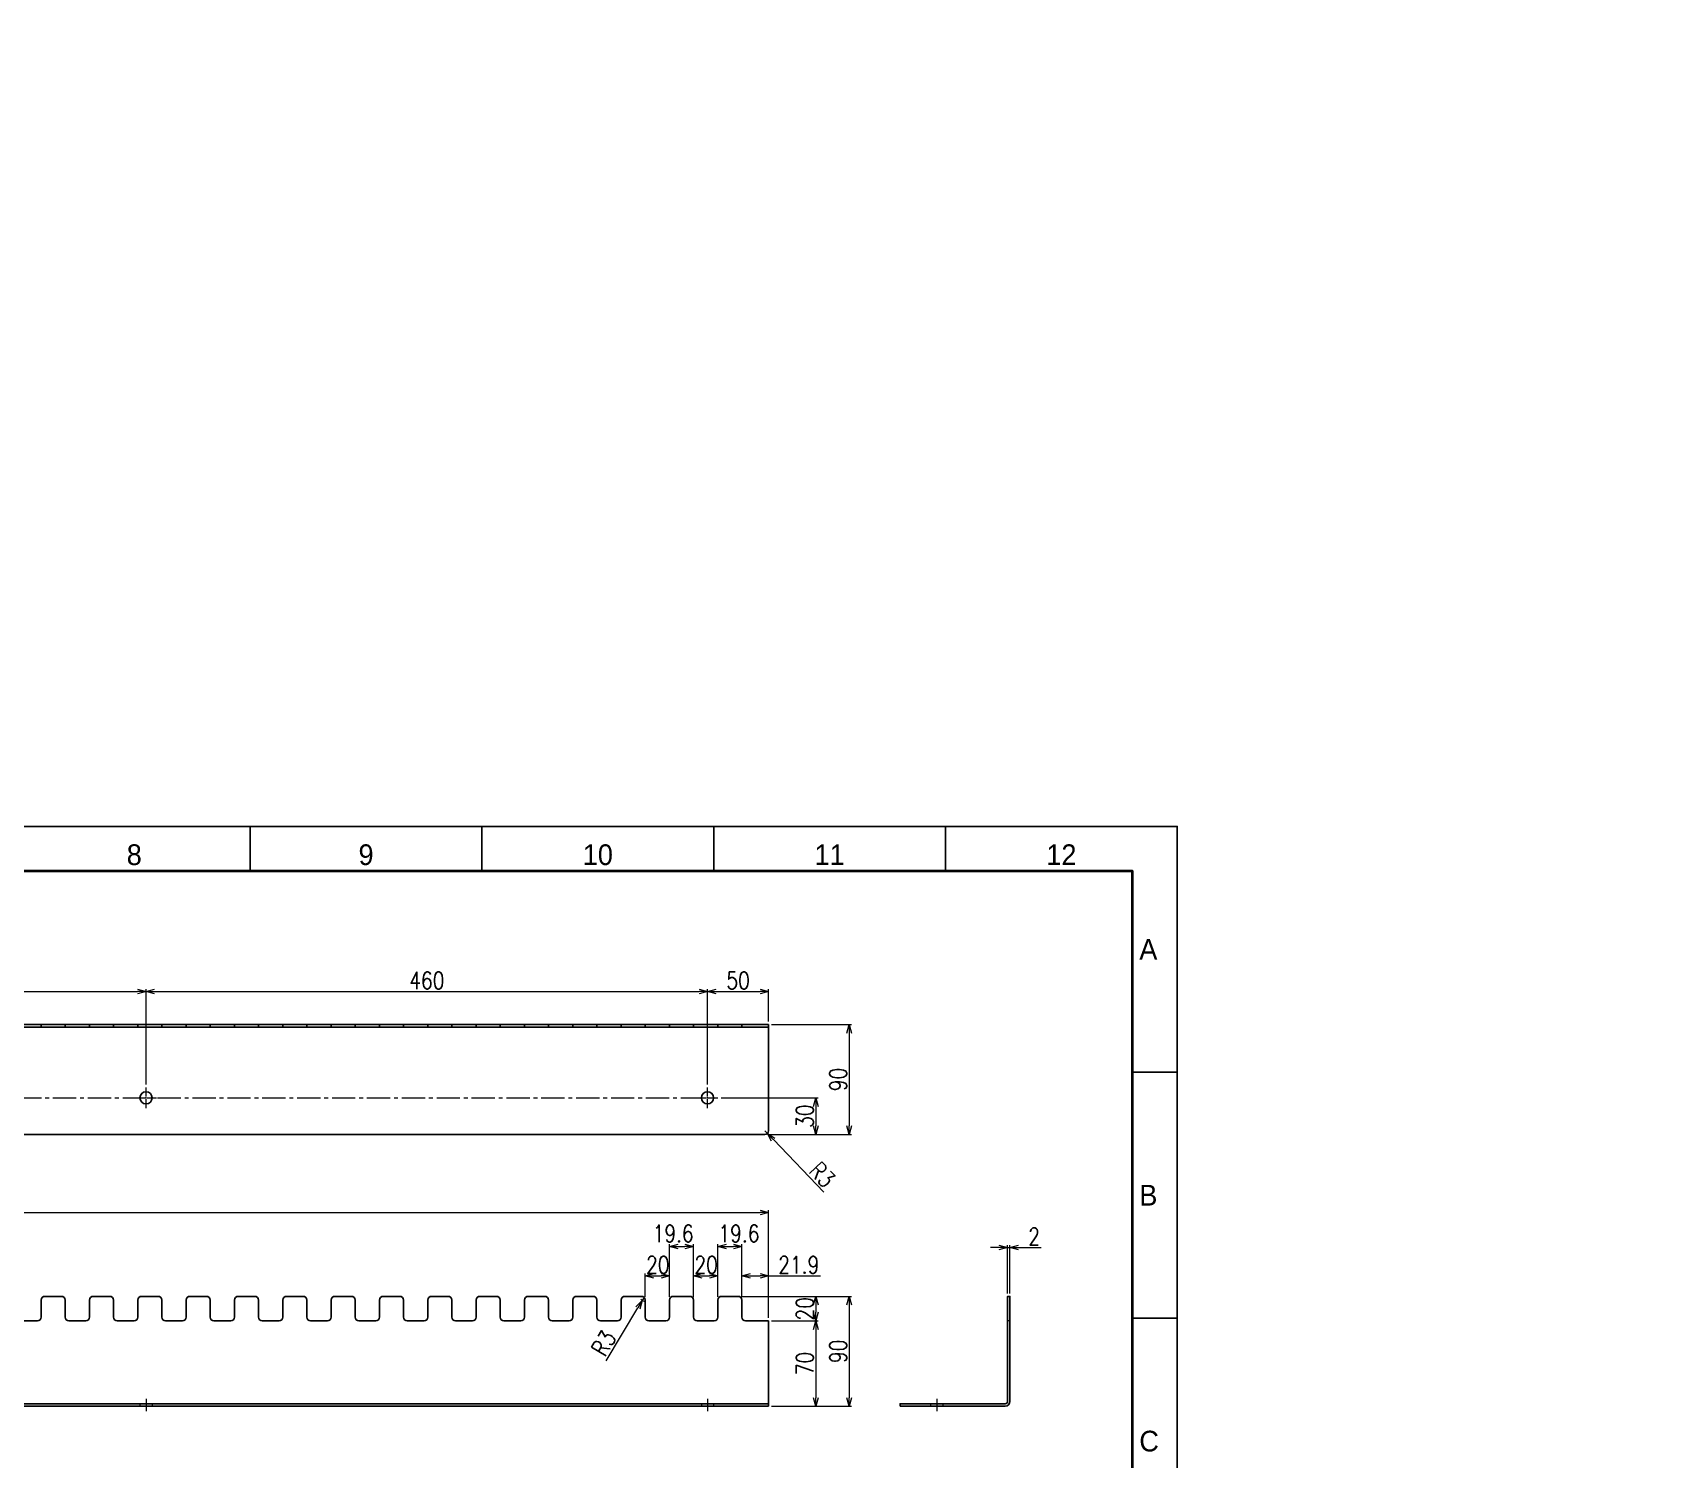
# Model space of a CAD drawing. Header units: millimetres. Extents: x 0 to 70370, y 0 to 11543.
# Drawn here: x 26362 to 27690, y 2045 to 3214 of the extents above; entities that cross this region are included whole.
import ezdxf
from ezdxf import colors
from ezdxf.entities.mleader import LeaderData, LeaderLine
from ezdxf.enums import TextEntityAlignment as Align
from ezdxf.math import Vec2, Vec3

# ---------------------------------------------------------------- set-up
doc = ezdxf.new("R2010")
doc.units = ezdxf.units.MM
doc.linetypes.add('CENTER2', pattern=[28.575, 19.05, -3.175, 3.175, -3.175])
doc.linetypes.add('HIDDEN2', pattern=[4.7625, 3.175, -1.5875])
for name, color, linetype, lineweight in [('01_外形線', 7, 'Continuous', 25), ('03_かくれ線', 6, 'HIDDEN2', 13), ('04_中心線', 1, 'CENTER2', 9), ('07_寸法線', 3, 'Continuous', 9), ('99_図枠', 7, 'Continuous', 40)]:
    doc.layers.add(name, color=color, linetype=linetype, lineweight=lineweight)
doc.styles.get("Standard").update_dxf_attribs({"font": 'arial.ttf'})
doc.styles.add('寸法用', font='simplex.shx', dxfattribs={"width": 0.8, "bigfont": '@extfont2.shx'})
doc.styles.add('表題用', font='MS PGothic.ttf')
doc.dimstyles.new('機械製図用', dxfattribs={"dimtxt": 3.5, "dimasz": 3.5, "dimexe": 2, "dimexo": 0, "dimgap": 1.2, "dimtad": 1, "dimdsep": 46, "dimtxsty": '寸法用', "dimblk": 'OPEN30', "dimcen": 0, "dimclrd": 256, "dimclre": 256, "dimclrt": 7, "dimazin": 2, "dimtm": 1e-09, "dimtfac": 0.75, "dimtmove": 0, "dimatfit": 3, "dimldrblk": 'OPEN30', "dimfxl": 1, "dimlwd": -1, "dimlwe": -1, "dimarcsym": 0})

# ---------------------------------------------------------------- blocks, each defined once
blk = doc.blocks.new('_Open30')
at = {"color": 0, "linetype": 'ByBlock', "lineweight": -2}
for p, q in [((-1, 0.27), (0, 0)), ((0, 0), (-1, -0.27)), ((0, 0), (-1, 0))]:
    blk.add_line(p, q, dxfattribs=at)
blk = doc.blocks.new('*D2774')
at = {"layer": '07_寸法線', "transparency": 16777216}
for p, q in [((25277.6, 2161), (25277.6, 2249.2)), ((25284.6, 2247.2), (26957.6, 2247.2)), ((26964.6, 2181.1), (26964.6, 2249.2))]:
    blk.add_line(p, q, dxfattribs=at)
at = {"layer": 'Defpoints', "color": 0, "transparency": 16777216}
for p in [(26964.6, 2247.2), (26964.6, 2178.6), (25277.6, 2158.5)]:
    blk.add_point(p, dxfattribs=at)
at = {"layer": '07_寸法線', "transparency": 16777216, "xscale": 7, "yscale": 7, "zscale": 7, "rotation": 180}
blk.add_blockref('_Open30', (25277.6, 2247.2), dxfattribs=at)
at = {"layer": '07_寸法線', "transparency": 16777216, "xscale": 7, "yscale": 7, "zscale": 7}
blk.add_blockref('_Open30', (26964.6, 2247.2), dxfattribs=at)
at = {"layer": '07_寸法線', "color": 7, "transparency": 16777216, "insert": (26121.1, 2256.2), "char_height": 14, "attachment_point": 5, "style": '寸法用'}
blk.add_mtext('1687', dxfattribs=at)
blk = doc.blocks.new('*D2775')
at = {"layer": '07_寸法線', "transparency": 16777216}
for p, q in [((26942.7, 2181), (26942.7, 2197.4)), ((26949.7, 2195.4), (26957.6, 2195.4)), ((26964.6, 2161), (26964.6, 2197.4)), ((26964.6, 2195.4), (27007, 2195.4))]:
    blk.add_line(p, q, dxfattribs=at)
at = {"layer": 'Defpoints', "color": 0, "transparency": 16777216}
for p in [(26964.6, 2195.4), (26942.7, 2178.5), (26964.6, 2158.5)]:
    blk.add_point(p, dxfattribs=at)
at = {"layer": '07_寸法線', "transparency": 16777216, "xscale": 7, "yscale": 7, "zscale": 7, "rotation": 180}
blk.add_blockref('_Open30', (26942.7, 2195.4), dxfattribs=at)
at = {"layer": '07_寸法線', "transparency": 16777216, "xscale": 7, "yscale": 7, "zscale": 7}
blk.add_blockref('_Open30', (26964.6, 2195.4), dxfattribs=at)
at = {"layer": '07_寸法線', "color": 7, "transparency": 16777216, "insert": (26989.3, 2204.4), "char_height": 14, "attachment_point": 5, "style": '寸法用'}
blk.add_mtext('21.9', dxfattribs=at)
blk = doc.blocks.new('*D2776')
at = {"layer": '07_寸法線', "transparency": 16777216}
for p, q in [((26942.2, 2178.5), (27032.6, 2178.5)), ((27030.6, 2171.5), (27030.6, 2095.5)), ((26967.1, 2088.5), (27032.6, 2088.5))]:
    blk.add_line(p, q, dxfattribs=at)
at = {"layer": 'Defpoints', "color": 0, "transparency": 16777216}
for p in [(26939.7, 2178.5), (26964.6, 2088.5), (27030.6, 2088.5)]:
    blk.add_point(p, dxfattribs=at)
at = {"layer": '07_寸法線', "transparency": 16777216, "xscale": 7, "yscale": 7, "zscale": 7}
for p, rotation in [((27030.6, 2178.5), 90), ((27030.6, 2088.5), 270)]:
    blk.add_blockref('_Open30', p, dxfattribs=dict(at, rotation=rotation))
at = {"layer": '07_寸法線', "color": 7, "transparency": 16777216, "insert": (27021.6, 2133.5), "char_height": 14, "attachment_point": 5, "rotation": 90, "style": '寸法用'}
blk.add_mtext('90', dxfattribs=at)
blk = doc.blocks.new('*D2777')
at = {"layer": '07_寸法線', "transparency": 16777216}
for p, q in [((26967.1, 2158.5), (27005.3, 2158.5)), ((27003.3, 2151.5), (27003.3, 2095.5)), ((26967.1, 2088.5), (27005.3, 2088.5))]:
    blk.add_line(p, q, dxfattribs=at)
at = {"layer": 'Defpoints', "color": 0, "transparency": 16777216}
for p in [(26964.6, 2158.5), (26964.6, 2088.5), (27003.3, 2088.5)]:
    blk.add_point(p, dxfattribs=at)
at = {"layer": '07_寸法線', "transparency": 16777216, "xscale": 7, "yscale": 7, "zscale": 7}
for p, rotation in [((27003.3, 2158.5), 90), ((27003.3, 2088.5), 270)]:
    blk.add_blockref('_Open30', p, dxfattribs=dict(at, rotation=rotation))
at = {"layer": '07_寸法線', "color": 7, "transparency": 16777216, "insert": (26994.3, 2123.5), "char_height": 14, "attachment_point": 5, "rotation": 90, "style": '寸法用'}
blk.add_mtext('70', dxfattribs=at)
blk = doc.blocks.new('*D2778')
at = {"layer": '07_寸法線', "transparency": 16777216}
for p, q in [((26967.1, 2178.5), (27005.3, 2178.5)), ((27003.3, 2171.5), (27003.3, 2165.5)), ((26967.1, 2158.5), (27005.3, 2158.5))]:
    blk.add_line(p, q, dxfattribs=at)
at = {"layer": 'Defpoints', "color": 0, "transparency": 16777216}
for p in [(26964.6, 2178.5), (26964.6, 2158.5), (27003.3, 2158.5)]:
    blk.add_point(p, dxfattribs=at)
at = {"layer": '07_寸法線', "transparency": 16777216, "xscale": 7, "yscale": 7, "zscale": 7}
for p, rotation in [((27003.3, 2178.5), 90), ((27003.3, 2158.5), 270)]:
    blk.add_blockref('_Open30', p, dxfattribs=dict(at, rotation=rotation))
at = {"layer": '07_寸法線', "color": 7, "transparency": 16777216, "insert": (26994.3, 2168.4), "char_height": 14, "attachment_point": 5, "rotation": 90, "style": '寸法用'}
blk.add_mtext('20', dxfattribs=at)
blk = doc.blocks.new('*D2779')
at = {"layer": '07_寸法線', "transparency": 16777216}
for p, q in [((27160.3, 2181), (27160.3, 2220.6)), ((27162.3, 2181), (27162.3, 2220.6)), ((27153.3, 2218.6), (27146.3, 2218.6)), ((27160.3, 2218.6), (27162.3, 2218.6)), ((27169.3, 2218.6), (27187.8, 2218.6))]:
    blk.add_line(p, q, dxfattribs=at)
at = {"layer": 'Defpoints', "color": 0, "transparency": 16777216}
for p in [(27162.3, 2218.6), (27160.3, 2178.5), (27162.3, 2178.5)]:
    blk.add_point(p, dxfattribs=at)
at = {"layer": '07_寸法線', "transparency": 16777216, "xscale": 7, "yscale": 7, "zscale": 7}
blk.add_blockref('_Open30', (27160.3, 2218.6), dxfattribs=at)
at = {"layer": '07_寸法線', "transparency": 16777216, "xscale": 7, "yscale": 7, "zscale": 7, "rotation": 180}
blk.add_blockref('_Open30', (27162.3, 2218.6), dxfattribs=at)
at = {"layer": '07_寸法線', "color": 7, "transparency": 16777216, "insert": (27182.1, 2227.6), "char_height": 14, "attachment_point": 5, "style": '寸法用'}
blk.add_mtext('2', dxfattribs=at)
blk = doc.blocks.new('*D2770')
at = {"layer": '07_寸法線', "transparency": 16777216}
for p, q in [((26923.1, 2178.1), (26923.1, 2221.3)), ((26930.1, 2219.3), (26935.7, 2219.3)), ((26942.7, 2178), (26942.7, 2221.3))]:
    blk.add_line(p, q, dxfattribs=at)
at = {"layer": 'Defpoints', "color": 0, "transparency": 16777216}
for p in [(26942.7, 2219.3), (26923.1, 2175.6), (26942.7, 2175.5)]:
    blk.add_point(p, dxfattribs=at)
at = {"layer": '07_寸法線', "transparency": 16777216, "xscale": 7, "yscale": 7, "zscale": 7, "rotation": 180}
blk.add_blockref('_Open30', (26923.1, 2219.3), dxfattribs=at)
at = {"layer": '07_寸法線', "transparency": 16777216, "xscale": 7, "yscale": 7, "zscale": 7}
blk.add_blockref('_Open30', (26942.7, 2219.3), dxfattribs=at)
at = {"layer": '07_寸法線', "color": 7, "transparency": 16777216, "insert": (26940.3, 2230), "char_height": 14, "attachment_point": 5, "style": '寸法用'}
blk.add_mtext('19.6', dxfattribs=at)
blk = doc.blocks.new('*D2771')
at = {"layer": '07_寸法線', "transparency": 16777216}
for p, q in [((26903.1, 2178.1), (26903.1, 2197.4)), ((26910.1, 2195.4), (26916.1, 2195.4)), ((26923.1, 2178.1), (26923.1, 2197.4))]:
    blk.add_line(p, q, dxfattribs=at)
at = {"layer": 'Defpoints', "color": 0, "transparency": 16777216}
for p in [(26923.1, 2195.4), (26903.1, 2175.6), (26923.1, 2175.6)]:
    blk.add_point(p, dxfattribs=at)
at = {"layer": '07_寸法線', "transparency": 16777216, "xscale": 7, "yscale": 7, "zscale": 7, "rotation": 180}
blk.add_blockref('_Open30', (26903.1, 2195.4), dxfattribs=at)
at = {"layer": '07_寸法線', "transparency": 16777216, "xscale": 7, "yscale": 7, "zscale": 7}
blk.add_blockref('_Open30', (26923.1, 2195.4), dxfattribs=at)
at = {"layer": '07_寸法線', "color": 7, "transparency": 16777216, "insert": (26913.4, 2204.4), "char_height": 14, "attachment_point": 5, "style": '寸法用'}
blk.add_mtext('20', dxfattribs=at)
blk = doc.blocks.new('*D2772')
at = {"layer": '07_寸法線', "transparency": 16777216}
for p, q in [((26883.5, 2178.1), (26883.5, 2221.3)), ((26890.5, 2219.3), (26896.1, 2219.3)), ((26903.1, 2178), (26903.1, 2221.3))]:
    blk.add_line(p, q, dxfattribs=at)
at = {"layer": 'Defpoints', "color": 0, "transparency": 16777216}
for p in [(26903.1, 2219.3), (26883.5, 2175.6), (26903.1, 2175.5)]:
    blk.add_point(p, dxfattribs=at)
at = {"layer": '07_寸法線', "transparency": 16777216, "xscale": 7, "yscale": 7, "zscale": 7, "rotation": 180}
blk.add_blockref('_Open30', (26883.5, 2219.3), dxfattribs=at)
at = {"layer": '07_寸法線', "transparency": 16777216, "xscale": 7, "yscale": 7, "zscale": 7}
blk.add_blockref('_Open30', (26903.1, 2219.3), dxfattribs=at)
at = {"layer": '07_寸法線', "color": 7, "transparency": 16777216, "insert": (26886.4, 2230), "char_height": 14, "attachment_point": 5, "style": '寸法用'}
blk.add_mtext('19.6', dxfattribs=at)
blk = doc.blocks.new('*D2773')
at = {"layer": '07_寸法線', "transparency": 16777216}
for p, q in [((26863.5, 2178.1), (26863.5, 2197.4)), ((26870.5, 2195.4), (26876.5, 2195.4)), ((26883.5, 2178.1), (26883.5, 2197.4))]:
    blk.add_line(p, q, dxfattribs=at)
at = {"layer": 'Defpoints', "color": 0, "transparency": 16777216}
for p in [(26883.5, 2195.4), (26863.5, 2175.6), (26883.5, 2175.6)]:
    blk.add_point(p, dxfattribs=at)
at = {"layer": '07_寸法線', "transparency": 16777216, "xscale": 7, "yscale": 7, "zscale": 7, "rotation": 180}
blk.add_blockref('_Open30', (26863.5, 2195.4), dxfattribs=at)
at = {"layer": '07_寸法線', "transparency": 16777216, "xscale": 7, "yscale": 7, "zscale": 7}
blk.add_blockref('_Open30', (26883.5, 2195.4), dxfattribs=at)
at = {"layer": '07_寸法線', "color": 7, "transparency": 16777216, "insert": (26873.8, 2204.4), "char_height": 14, "attachment_point": 5, "style": '寸法用'}
blk.add_mtext('20', dxfattribs=at)
blk = doc.blocks.new('*D2769')
at = {"layer": '07_寸法線', "transparency": 16777216}
for p, q in [((26831.4, 2125.7), (26857.4, 2169.1)), ((26862.6, 2177.7), (26861, 2175.1))]:
    blk.add_line(p, q, dxfattribs=at)
blk.add_arc((26862.6, 2177.7), 3, 200.7991, 270, dxfattribs=at)
at = {"layer": 'Defpoints', "color": 0, "transparency": 16777216}
for p in [(26861, 2175.1), (26862.6, 2177.7)]:
    blk.add_point(p, dxfattribs=at)
at = {"layer": '07_寸法線', "transparency": 16777216, "xscale": 7, "yscale": 7, "zscale": 7, "rotation": 58.99630705479192}
blk.add_blockref('_Open30', (26861, 2175.1), dxfattribs=at)
at = {"layer": '07_寸法線', "color": 7, "transparency": 16777216, "insert": (26829.5, 2140.1), "char_height": 14, "attachment_point": 5, "rotation": 58.9963, "style": '寸法用'}
blk.add_mtext('R3', dxfattribs=at)
blk = doc.blocks.new('*D2784')
at = {"layer": '07_寸法線', "transparency": 16777216}
for p, q in [((26454.6, 2352.2), (26454.6, 2430.3)), ((26461.6, 2428.3), (26907.6, 2428.3)), ((26914.6, 2352.2), (26914.6, 2430.3))]:
    blk.add_line(p, q, dxfattribs=at)
at = {"layer": 'Defpoints', "color": 0, "transparency": 16777216}
for p in [(26914.6, 2428.3), (26454.6, 2349.7), (26914.6, 2349.7)]:
    blk.add_point(p, dxfattribs=at)
at = {"layer": '07_寸法線', "transparency": 16777216, "xscale": 7, "yscale": 7, "zscale": 7, "rotation": 180}
blk.add_blockref('_Open30', (26454.6, 2428.3), dxfattribs=at)
at = {"layer": '07_寸法線', "transparency": 16777216, "xscale": 7, "yscale": 7, "zscale": 7}
blk.add_blockref('_Open30', (26914.6, 2428.3), dxfattribs=at)
at = {"layer": '07_寸法線', "color": 7, "transparency": 16777216, "insert": (26684.6, 2437.3), "char_height": 14, "attachment_point": 5, "style": '寸法用'}
blk.add_mtext('460', dxfattribs=at)
blk = doc.blocks.new('*D2785')
at = {"layer": '07_寸法線', "transparency": 16777216}
for p, q in [((25787.6, 2352.2), (25787.6, 2430.3)), ((25794.6, 2428.3), (26447.6, 2428.3)), ((26454.6, 2352.2), (26454.6, 2430.3))]:
    blk.add_line(p, q, dxfattribs=at)
at = {"layer": 'Defpoints', "color": 0, "transparency": 16777216}
for p in [(26454.6, 2428.3), (25787.6, 2349.7), (26454.6, 2349.7)]:
    blk.add_point(p, dxfattribs=at)
at = {"layer": '07_寸法線', "transparency": 16777216, "xscale": 7, "yscale": 7, "zscale": 7, "rotation": 180}
blk.add_blockref('_Open30', (25787.6, 2428.3), dxfattribs=at)
at = {"layer": '07_寸法線', "transparency": 16777216, "xscale": 7, "yscale": 7, "zscale": 7}
blk.add_blockref('_Open30', (26454.6, 2428.3), dxfattribs=at)
at = {"layer": '07_寸法線', "color": 7, "transparency": 16777216, "insert": (26121.1, 2437.3), "char_height": 14, "attachment_point": 5, "style": '寸法用'}
blk.add_mtext('667', dxfattribs=at)
blk = doc.blocks.new('*D2787')
at = {"layer": '07_寸法線', "transparency": 16777216}
for p, q in [((26914.6, 2352.2), (26914.6, 2430.3)), ((26921.6, 2428.3), (26957.6, 2428.3)), ((26964.6, 2403.7), (26964.6, 2430.3))]:
    blk.add_line(p, q, dxfattribs=at)
at = {"layer": 'Defpoints', "color": 0, "transparency": 16777216}
for p in [(26964.6, 2428.3), (26964.6, 2401.2), (26914.6, 2349.7)]:
    blk.add_point(p, dxfattribs=at)
at = {"layer": '07_寸法線', "transparency": 16777216, "xscale": 7, "yscale": 7, "zscale": 7, "rotation": 180}
blk.add_blockref('_Open30', (26914.6, 2428.3), dxfattribs=at)
at = {"layer": '07_寸法線', "transparency": 16777216, "xscale": 7, "yscale": 7, "zscale": 7}
blk.add_blockref('_Open30', (26964.6, 2428.3), dxfattribs=at)
at = {"layer": '07_寸法線', "color": 7, "transparency": 16777216, "insert": (26939.6, 2437.3), "char_height": 14, "attachment_point": 5, "style": '寸法用'}
blk.add_mtext('50', dxfattribs=at)
blk = doc.blocks.new('*D2789')
at = {"layer": '07_寸法線', "transparency": 16777216}
for p, q in [((26967.1, 2401.2), (27032.6, 2401.2)), ((27030.6, 2394.2), (27030.6, 2318.2)), ((26964.1, 2311.2), (27032.6, 2311.2))]:
    blk.add_line(p, q, dxfattribs=at)
at = {"layer": 'Defpoints', "color": 0, "transparency": 16777216}
for p in [(26964.6, 2401.2), (26961.6, 2311.2), (27030.6, 2311.2)]:
    blk.add_point(p, dxfattribs=at)
at = {"layer": '07_寸法線', "transparency": 16777216, "xscale": 7, "yscale": 7, "zscale": 7}
for p, rotation in [((27030.6, 2401.2), 90), ((27030.6, 2311.2), 270)]:
    blk.add_blockref('_Open30', p, dxfattribs=dict(at, rotation=rotation))
at = {"layer": '07_寸法線', "color": 7, "transparency": 16777216, "insert": (27021.6, 2356.2), "char_height": 14, "attachment_point": 5, "rotation": 90, "style": '寸法用'}
blk.add_mtext('90', dxfattribs=at)
blk = doc.blocks.new('*D2790')
at = {"layer": '07_寸法線', "transparency": 16777216}
for p, q in [((26925.6, 2341.2), (27005.3, 2341.2)), ((27003.3, 2334.2), (27003.3, 2318.2)), ((26964.1, 2311.2), (27005.3, 2311.2))]:
    blk.add_line(p, q, dxfattribs=at)
at = {"layer": 'Defpoints', "color": 0, "transparency": 16777216}
for p in [(26923.1, 2341.2), (26961.6, 2311.2), (27003.3, 2311.2)]:
    blk.add_point(p, dxfattribs=at)
at = {"layer": '07_寸法線', "transparency": 16777216, "xscale": 7, "yscale": 7, "zscale": 7}
for p, rotation in [((27003.3, 2341.2), 90), ((27003.3, 2311.2), 270)]:
    blk.add_blockref('_Open30', p, dxfattribs=dict(at, rotation=rotation))
at = {"layer": '07_寸法線', "color": 7, "transparency": 16777216, "insert": (26994.3, 2326.2), "char_height": 14, "attachment_point": 5, "rotation": 90, "style": '寸法用'}
blk.add_mtext('30', dxfattribs=at)
blk = doc.blocks.new('*D2791')
at = {"layer": '07_寸法線', "transparency": 16777216}
for p, q in [((26961.6, 2314.2), (26963.6, 2312)), ((27009.8, 2263.8), (26968.5, 2307))]:
    blk.add_line(p, q, dxfattribs=at)
at = {"layer": 'Defpoints', "color": 0, "transparency": 16777216}
for p in [(26961.6, 2314.2), (26963.6, 2312)]:
    blk.add_point(p, dxfattribs=at)
at = {"layer": '07_寸法線', "transparency": 16777216, "xscale": 7, "yscale": 7, "zscale": 7, "rotation": 133.7400164564949}
blk.add_blockref('_Open30', (26963.6, 2312), dxfattribs=at)
at = {"layer": '07_寸法線', "color": 7, "transparency": 16777216, "insert": (27008.5, 2278.2), "char_height": 14, "attachment_point": 5, "rotation": 313.74, "style": '寸法用'}
blk.add_mtext('R3', dxfattribs=at)
blk = doc.blocks.new('*U2782')
at = {"layer": '04_中心線', "color": 0, "linetype": 'CENTER2', "transparency": 16777216}
for p, q in [((-8.5, 0), (-1, 0)), ((0, 1), (0, 8.5)), ((1, 0), (8.5, 0)), ((0, -8.5), (0, -1))]:
    blk.add_line(p, q, dxfattribs=at)
at = {"layer": '04_中心線', "color": 0, "linetype": 'Continuous', "transparency": 16777216}
for p, q in [((-0.5, 0), (0.5, 0)), ((0, -0.5), (0, 0.5))]:
    blk.add_line(p, q, dxfattribs=at)
blk = doc.blocks.new('*U2783')
at = {"layer": '04_中心線', "color": 0, "linetype": 'CENTER2', "transparency": 16777216}
for p, q in [((-8.5, 0), (-1, 0)), ((0, 1), (0, 8.5)), ((1, 0), (8.5, 0)), ((0, -8.5), (0, -1))]:
    blk.add_line(p, q, dxfattribs=at)
at = {"layer": '04_中心線', "color": 0, "linetype": 'Continuous', "transparency": 16777216}
for p, q in [((-0.5, 0), (0.5, 0)), ((0, -0.5), (0, 0.5))]:
    blk.add_line(p, q, dxfattribs=at)
blk = doc.blocks.new('AM_BALLOON1')
at = {"transparency": 16777216}
blk.add_circle((0, 0), 5, dxfattribs=at)
blk.add_attdef('B_NUMBER', text='', height=3, dxfattribs=at).set_placement((0, 0), align=Align.MIDDLE_CENTER)
blk = doc.blocks.new('_OPEN')
at = {"color": 0, "linetype": 'ByBlock'}
for p, q in [((-1, 0.17), (0, 0)), ((0, 0), (-1, -0.17)), ((0, 0), (-1, 0))]:
    blk.add_line(p, q, dxfattribs=at)

msp = doc.modelspace()

# ---------------------------------------------------------------- linework, layer by layer
at = {"layer": '01_外形線'}
for p, q in [((26964.562, 2401.185), (25277.562, 2401.185)), ((25277.562, 2399.185), (26964.562, 2399.185)), ((26368.662, 2399.185), (26368.662, 2401.185)), ((26388.262, 2399.185), (26388.262, 2401.185)), ((26408.262, 2399.185), (26408.262, 2401.185)), ((26427.862, 2399.185), (26427.862, 2401.185)), ((26447.862, 2399.185), (26447.862, 2401.185)), ((26467.462, 2399.185), (26467.462, 2401.185)), ((26487.462, 2399.185), (26487.462, 2401.185)), ((26507.062, 2399.185), (26507.062, 2401.185)), ((26527.062, 2399.185), (26527.062, 2401.185)), ((26546.662, 2399.185), (26546.662, 2401.185)), ((26566.662, 2399.185), (26566.662, 2401.185)), ((26586.262, 2399.185), (26586.262, 2401.185)), ((26606.262, 2399.185), (26606.262, 2401.185)), ((26625.862, 2399.185), (26625.862, 2401.185)), ((26645.862, 2399.185), (26645.862, 2401.185)), ((26665.462, 2399.185), (26665.462, 2401.185)), ((26685.462, 2399.185), (26685.462, 2401.185)), ((26705.062, 2399.185), (26705.062, 2401.185)), ((26725.062, 2399.185), (26725.062, 2401.185)), ((26744.662, 2399.185), (26744.662, 2401.185)), ((26764.662, 2399.185), (26764.662, 2401.185)), ((26784.262, 2399.185), (26784.262, 2401.185)), ((26804.262, 2399.185), (26804.262, 2401.185)), ((26823.862, 2399.185), (26823.862, 2401.185)), ((26843.862, 2399.185), (26843.862, 2401.185)), ((26863.462, 2399.185), (26863.462, 2401.185)), ((26883.462, 2399.185), (26883.462, 2401.185)), ((26903.062, 2399.185), (26903.062, 2401.185)), ((26923.062, 2399.185), (26923.062, 2401.185)), ((26942.662, 2399.185), (26942.662, 2401.185)), ((26964.562, 2314.185), (26964.562, 2401.185)), ((25280.562, 2311.185), (26884.562, 2311.185)), ((26884.562, 2311.185), (26944.562, 2311.185)), ((26944.562, 2311.185), (26961.562, 2311.185)), ((26964.562, 2088.537), (26964.562, 2158.537)), ((26964.562, 2090.537), (25277.562, 2090.537)), ((25277.562, 2088.537), (26964.562, 2088.537))]:
    msp.add_line(p, q, dxfattribs=at)
for points in [[(26583.262, 2178.537), (26569.662, 2178.537, 0.41421356), (26566.662, 2175.537), (26566.662, 2161.537, -0.41421356), (26563.662, 2158.537), (26549.662, 2158.537, -0.41421356), (26546.662, 2161.537), (26546.662, 2175.537, 0.41421356), (26543.662, 2178.537), (26530.062, 2178.537, 0.41421356), (26527.062, 2175.537), (26527.062, 2161.537, -0.41421356), (26524.062, 2158.537), (26510.062, 2158.537, -0.41421356), (26507.062, 2161.537), (26507.062, 2175.537, 0.41421356), (26504.062, 2178.537), (26490.462, 2178.537, 0.41421356), (26487.462, 2175.537), (26487.462, 2161.537, -0.41421356), (26484.462, 2158.537), (26470.462, 2158.537, -0.41421356), (26467.462, 2161.537), (26467.462, 2175.537, 0.41421356), (26464.462, 2178.537), (26450.862, 2178.537, 0.41421356), (26447.862, 2175.537), (26447.862, 2161.537, -0.41421356), (26444.862, 2158.537), (26430.862, 2158.537, -0.41421356), (26427.862, 2161.537), (26427.862, 2175.537, 0.41421356), (26424.862, 2178.537), (26411.262, 2178.537, 0.41421356), (26408.262, 2175.537), (26408.262, 2161.537, -0.41421356), (26405.262, 2158.537), (26391.262, 2158.537, -0.41421356), (26388.262, 2161.537), (26388.262, 2175.537, 0.41421356), (26385.262, 2178.537), (26371.662, 2178.537, 0.41421356), (26368.662, 2175.537), (26368.662, 2161.537, -0.41421356), (26365.662, 2158.537), (26351.662, 2158.537, -0.41421356)], [(26900.062, 2178.537), (26886.462, 2178.537, 0.41421356), (26883.462, 2175.537), (26883.462, 2161.537, -0.41421356), (26880.462, 2158.537), (26866.462, 2158.537, -0.41421356), (26863.462, 2161.537), (26863.462, 2175.537, 0.41421356), (26860.462, 2178.537), (26846.862, 2178.537, 0.41421356), (26843.862, 2175.537), (26843.862, 2161.537, -0.41421356), (26840.862, 2158.537), (26826.862, 2158.537, -0.41421356), (26823.862, 2161.537), (26823.862, 2175.537, 0.41421356), (26820.862, 2178.537), (26807.262, 2178.537, 0.41421356), (26804.262, 2175.537), (26804.262, 2161.537, -0.41421356), (26801.262, 2158.537), (26787.262, 2158.537, -0.41421356), (26784.262, 2161.537), (26784.262, 2175.537, 0.41421356), (26781.262, 2178.537), (26767.662, 2178.537, 0.41421356), (26764.662, 2175.537), (26764.662, 2161.537, -0.41421356), (26761.662, 2158.537), (26747.662, 2158.537, -0.41421356), (26744.662, 2161.537), (26744.662, 2175.537, 0.41421356), (26741.662, 2178.537), (26728.062, 2178.537, 0.41421356), (26725.062, 2175.537), (26725.062, 2161.537, -0.41421356), (26722.062, 2158.537), (26708.062, 2158.537, -0.41421356), (26705.062, 2161.537), (26705.062, 2175.537, 0.41421356), (26702.062, 2178.537), (26688.462, 2178.537, 0.41421356), (26685.462, 2175.537), (26685.462, 2161.537, -0.41421356), (26682.462, 2158.537), (26668.462, 2158.537, -0.41421356), (26665.462, 2161.537), (26665.462, 2175.537, 0.41421356), (26662.462, 2178.537), (26648.862, 2178.537, 0.41421356), (26645.862, 2175.537), (26645.862, 2161.537, -0.41421356), (26642.862, 2158.537), (26628.862, 2158.537, -0.41421356), (26625.862, 2161.537), (26625.862, 2175.537, 0.41421356), (26622.862, 2178.537), (26609.262, 2178.537, 0.41421356), (26606.262, 2175.537), (26606.262, 2161.537, -0.41421356), (26603.262, 2158.537), (26589.262, 2158.537, -0.41421356), (26586.262, 2161.537), (26586.262, 2175.537, 0.41421356), (26583.262, 2178.537)], [(26964.462, 2158.537), (26945.662, 2158.537, -0.41421356), (26942.662, 2161.537), (26942.662, 2175.537, 0.41421356), (26939.662, 2178.537), (26926.062, 2178.537, 0.41421356), (26923.062, 2175.537), (26923.062, 2161.537, -0.41421356), (26920.062, 2158.537), (26906.062, 2158.537, -0.41421356), (26903.062, 2161.537), (26903.062, 2175.537, 0.41421356), (26900.062, 2178.537)]]:
    msp.add_lwpolyline(points, format="xyb", dxfattribs=at)
msp.add_lwpolyline([(27072.343, 2088.537), (27158.343, 2088.537, 0.41421356), (27162.343, 2092.537), (27162.343, 2178.537), (27160.343, 2178.537), (27160.343, 2092.537, -0.41421356), (27158.343, 2090.537), (27072.343, 2090.537)], format="xyb", close=True, dxfattribs=at)
for centre in [(26454.562, 2341.185), (26914.562, 2341.185)]:
    msp.add_circle(centre, 5, dxfattribs=at)
msp.add_arc((26961.562, 2314.185), 3, 270, 0, dxfattribs=at)
at = {"layer": '03_かくれ線'}
for p, q in [((27162.343, 2158.537), (27160.343, 2158.537)), ((26449.562, 2090.537), (26449.562, 2088.537)), ((26459.562, 2090.537), (26459.562, 2088.537)), ((26909.562, 2090.537), (26909.562, 2088.537)), ((26919.562, 2090.537), (26919.562, 2088.537)), ((27097.343, 2090.537), (27097.343, 2088.537)), ((27107.343, 2090.537), (27107.343, 2088.537))]:
    msp.add_line(p, q, dxfattribs=at)
at = {"layer": '04_中心線'}
for p, q in [((25321.062, 2341.185), (26921.062, 2341.185)), ((26454.562, 2094.537), (26454.562, 2084.537)), ((26914.562, 2094.537), (26914.562, 2084.537)), ((27102.343, 2094.537), (27102.343, 2084.537))]:
    msp.add_line(p, q, dxfattribs=at)
at = {"layer": '99_図枠', "lineweight": 25}
for p, q in [((26539.875, 2526.74), (26539.875, 2563.512)), ((26729.757, 2526.74), (26729.757, 2563.512)), ((26729.757, 2526.74), (26729.757, 2563.512)), ((26919.639, 2526.74), (26919.639, 2563.512)), ((27109.521, 2526.74), (27109.521, 2563.512)), ((27299.403, 2362.101), (27262.631, 2362.101)), ((27299.403, 2160.691), (27262.631, 2160.691))]:
    msp.add_line(p, q, dxfattribs=at)
at = {"layer": '99_図枠'}
msp.add_lwpolyline([(25131.02, 988.999), (27262.631, 988.999), (27262.631, 2526.74), (25131.02, 2526.74)], close=True, dxfattribs=at)
at = {"layer": 'Defpoints'}
msp.add_lwpolyline([(25020.819, 952.392), (27299.403, 952.392), (27299.403, 2563.512), (25020.819, 2563.512)], close=True, dxfattribs=at)

# ---------------------------------------------------------------- block references
at = {"layer": '04_中心線', "linetype": 'CENTER2'}
for name, p in [('*U2783', (26454.562, 2341.185)), ('*U2782', (26914.562, 2341.185))]:
    msp.add_blockref(name, p, dxfattribs=at)

# ---------------------------------------------------------------- texts
at = {"layer": '99_図枠', "lineweight": 13, "style": '表題用'}
for s, height, p in [('8', 16.971, (26444.934, 2526.74)), ('9', 16.971, (26634.816, 2526.74)), ('10', 16.9714, (26824.698, 2526.74)), ('11', 16.9714, (27014.58, 2526.74)), ('12', 16.9714, (27204.462, 2526.74))]:
    msp.add_text(s, height=height, dxfattribs=at).set_placement(p, align=Align.BOTTOM_CENTER)
for s, p in [('A', (27268.288, 2462.806)), ('B', (27268.288, 2261.396)), ('C', (27268.288, 2059.985))]:
    msp.add_text(s, height=16.971, dxfattribs=at).set_placement(p, align=Align.MIDDLE_LEFT)

# ---------------------------------------------------------------- dimensions: what is measured, and where the dimension line sits
at = {"layer": '07_寸法線'}
for base, p1, p2, picture, middle in [((26454.562, 2428.315), (25787.562, 2349.685), (26454.562, 2349.685), '*D2785', (26121.062, 2437.315)), ((26914.562, 2428.315), (26454.562, 2349.685), (26914.562, 2349.685), '*D2784', (26684.562, 2437.315)), ((26964.562, 2428.315), (26914.562, 2349.685), (26964.562, 2401.185), '*D2787', (26939.562, 2437.315)), ((26964.562, 2247.204), (25277.562, 2158.537), (26964.562, 2178.601), '*D2774', (26121.062, 2256.204)), ((27162.343, 2218.582), (27160.343, 2178.537), (27162.343, 2178.537), '*D2779', (27182.077, 2227.582)), ((26964.562, 2195.395), (26942.662, 2178.537), (26964.562, 2158.537), '*D2775', (26989.296, 2204.395))]:
    dim = msp.add_linear_dim(base=base, p1=p1, p2=p2, dimstyle='機械製図用', override={"dimtxt": 14, "dimasz": 7, "dimexo": 2.5, "dimgap": 2}, dxfattribs=at)
    dim.commit()
    dim.dimension.update_dxf_attribs({"geometry": picture, "text_midpoint": middle})
for base, p1, p2, picture, middle in [((27030.64, 2311.185), (26964.562, 2401.185), (26961.562, 2311.185), '*D2789', (27021.64, 2356.185)), ((27003.26, 2311.185), (26923.062, 2341.185), (26961.562, 2311.185), '*D2790', (26994.26, 2326.185)), ((27030.64, 2088.537), (26939.662, 2178.537), (26964.562, 2088.537), '*D2776', (27021.64, 2133.537)), ((27003.26, 2088.537), (26964.562, 2158.537), (26964.562, 2088.537), '*D2777', (26994.26, 2123.537))]:
    dim = msp.add_linear_dim(base=base, p1=p1, p2=p2, angle=90, dimstyle='機械製図用', override={"dimtxt": 14, "dimasz": 7, "dimexo": 2.5, "dimgap": 2}, dxfattribs=at)
    dim.commit()
    dim.dimension.update_dxf_attribs({"geometry": picture, "text_midpoint": middle})
for center, mpoint, picture, middle in [((26961.562, 2314.185), (26963.636, 2312.017), '*D2791', (27001.974, 2271.956)), ((26862.584, 2177.659), (26861.038, 2175.087), '*D2769', (26837.206, 2135.43))]:
    dim = msp.add_radius_dim(center=center, mpoint=mpoint, dimstyle='機械製図用', override={"dimtxt": 14, "dimasz": 7, "dimgap": 2}, dxfattribs=at)
    dim.commit()
    dim.dimension.update_dxf_attribs({"geometry": picture, "text_midpoint": middle, "dimtype": 164})
for base, p1, p2, picture, middle in [((26903.062, 2219.263), (26883.464, 2175.644), (26903.062, 2175.537), '*D2772', (26886.393, 2230.032)), ((26942.662, 2219.263), (26923.064, 2175.644), (26942.662, 2175.537), '*D2770', (26940.285, 2230.032)), ((26883.464, 2195.395), (26863.464, 2175.644), (26883.464, 2175.644), '*D2773', (26873.765, 2204.395)), ((26923.064, 2195.395), (26903.064, 2175.644), (26923.064, 2175.644), '*D2771', (26913.365, 2204.395))]:
    dim = msp.add_linear_dim(base=base, p1=p1, p2=p2, dimstyle='機械製図用', override={"dimtxt": 14, "dimasz": 7, "dimexo": 2.5, "dimgap": 2, "dimtmove": 2}, dxfattribs=at)
    dim.commit()
    dim.dimension.update_dxf_attribs({"geometry": picture, "text_midpoint": middle, "dimtype": 160})
dim = msp.add_linear_dim(base=(27003.26, 2158.537), p1=(26964.562, 2178.537), p2=(26964.562, 2158.537), angle=90, dimstyle='機械製図用', override={"dimtxt": 14, "dimasz": 7, "dimexo": 2.5, "dimgap": 2, "dimtmove": 2}, dxfattribs=at)
dim.commit()
dim.dimension.update_dxf_attribs({"geometry": '*D2778', "text_midpoint": (26994.26, 2168.359), "dimtype": 160})

# ---------------------------------------------------------------- leaders
ml = msp.add_multileader_block('Standard', dxfattribs=at)
ml.set_content('AM_BALLOON1', color=256, scale=9.37443182)
ml.set_attribute('B_NUMBER', '1', width=0)
ml.set_leader_properties(color=256, linetype='ByLayer', lineweight=-1)
ml.set_arrow_properties(name='OPEN')
ml.build(insert=Vec2(0, 0))
ml.multileader.update_dxf_attribs({"leader_type": 0, "has_dogleg": 0, "text_right_attachment_type": 6, "dogleg_length": 0, "arrow_head_size": 4.688, "scale": 2.5, "block_connection_type": 1})
ctx = ml.context
ctx.base_point, ctx.scale, ctx.char_height, ctx.arrow_head_size, ctx.landing_gap_size, ctx.plane_origin = Vec3(33418.771, 3166.995), 2.5, 9.375, 4.688, 4.688, Vec3(33418.771, 3166.995)
ctx.right_attachment, ctx.attachment_type = 6, 1
notes = []
notes.append((ctx, [(0, (0, 0, 0), (0, 0), (1, 0), 1, [])]))
ctx.block.insert = Vec3(33418.771, 3166.995)
ml = msp.add_multileader_block('Standard', dxfattribs=at)
ml.set_content('AM_BALLOON1', color=256, scale=7.49954545)
ml.set_attribute('B_NUMBER', '1A', width=0)
ml.set_leader_properties(color=256, linetype='ByLayer', lineweight=-1)
ml.set_arrow_properties(name='OPEN')
ml.build(insert=Vec2(0, 0))
ml.multileader.update_dxf_attribs({"leader_type": 0, "has_dogleg": 0, "text_right_attachment_type": 6, "dogleg_length": 0, "arrow_head_size": 3.75, "scale": 2.5, "block_connection_type": 1})
ctx = ml.context
ctx.base_point, ctx.scale, ctx.char_height, ctx.arrow_head_size, ctx.landing_gap_size, ctx.plane_origin = Vec3(35324.795, 3132.322), 2.5, 7.5, 3.75, 3.75, Vec3(35324.795, 3132.322)
ctx.right_attachment, ctx.attachment_type = 6, 1
notes.append((ctx, [(0, (0, 0, 0), (0, 0), (1, 0), 1, [])]))
ctx.block.insert = Vec3(35324.795, 3132.322)
ml = msp.add_multileader_block('Standard', dxfattribs=at)
ml.set_content('AM_BALLOON1', color=256, scale=7.49954545)
ml.set_attribute('B_NUMBER', '2', width=0)
ml.set_leader_properties(color=256, linetype='ByLayer', lineweight=-1)
ml.set_arrow_properties(name='OPEN')
ml.build(insert=Vec2(0, 0))
ml.multileader.update_dxf_attribs({"leader_type": 0, "has_dogleg": 0, "text_right_attachment_type": 6, "dogleg_length": 0, "arrow_head_size": 3.75, "scale": 2.5, "block_connection_type": 1})
ctx = ml.context
ctx.base_point, ctx.scale, ctx.char_height, ctx.arrow_head_size, ctx.landing_gap_size, ctx.plane_origin = Vec3(37084.606, 2712.991), 2.5, 7.5, 3.75, 3.75, Vec3(37084.606, 2712.991)
ctx.right_attachment, ctx.attachment_type = 6, 1
notes.append((ctx, [(0, (0, 0, 0), (0, 0), (1, 0), 1, [])]))
ctx.block.insert = Vec3(37084.606, 2712.991)
ml = msp.add_multileader_block('Standard', dxfattribs=at)
ml.set_content('AM_BALLOON1', color=256, scale=7.49954545)
ml.set_attribute('B_NUMBER', '3', width=0)
ml.set_leader_properties(color=256, linetype='ByLayer', lineweight=-1)
ml.set_arrow_properties(name='OPEN')
ml.build(insert=Vec2(0, 0))
ml.multileader.update_dxf_attribs({"leader_type": 0, "has_dogleg": 0, "text_right_attachment_type": 6, "dogleg_length": 0, "arrow_head_size": 3.75, "scale": 2.5, "block_connection_type": 1})
ctx = ml.context
ctx.base_point, ctx.scale, ctx.char_height, ctx.arrow_head_size, ctx.landing_gap_size, ctx.plane_origin = Vec3(38565.945, 2679.176), 2.5, 7.5, 3.75, 3.75, Vec3(38565.945, 2679.176)
ctx.right_attachment, ctx.attachment_type = 6, 1
notes.append((ctx, [(0, (0, 0, 0), (0, 0), (1, 0), 1, [])]))
ctx.block.insert = Vec3(38565.945, 2679.176)
ml = msp.add_multileader_block('Standard', dxfattribs=at)
ml.set_content('AM_BALLOON1', color=256, scale=7.49954545)
ml.set_attribute('B_NUMBER', '1B', width=0)
ml.set_leader_properties(color=256, linetype='ByLayer', lineweight=-1)
ml.set_arrow_properties(name='OPEN')
ml.build(insert=Vec2(0, 0))
ml.multileader.update_dxf_attribs({"leader_type": 0, "has_dogleg": 0, "text_right_attachment_type": 6, "dogleg_length": 0, "arrow_head_size": 3.75, "scale": 2.5, "block_connection_type": 1})
ctx = ml.context
ctx.base_point, ctx.scale, ctx.char_height, ctx.arrow_head_size, ctx.landing_gap_size, ctx.plane_origin = Vec3(35324.795, 2449.628), 2.5, 7.5, 3.75, 3.75, Vec3(35324.795, 2449.628)
ctx.right_attachment, ctx.attachment_type = 6, 1
notes.append((ctx, [(0, (0, 0, 0), (0, 0), (1, 0), 1, [])]))
ctx.block.insert = Vec3(35324.795, 2449.628)
for ctx, leaders in notes:
    for number, flags, end, landing, length, lines in leaders:
        leader = LeaderData()
        leader.index, (leader.has_last_leader_line, leader.has_dogleg_vector, leader.attachment_direction) = number, flags
        leader.last_leader_point, leader.dogleg_vector, leader.dogleg_length = Vec3(end), Vec3(landing), length
        for number, points, colour, breaks in lines:
            line = LeaderLine()
            line.index, line.vertices, line.color, line.breaks = number, Vec3.list(points), colors.encode_raw_color(colour), breaks
            leader.lines.append(line)
        ctx.leaders.append(leader)

doc.saveas('drawing.dxf')
